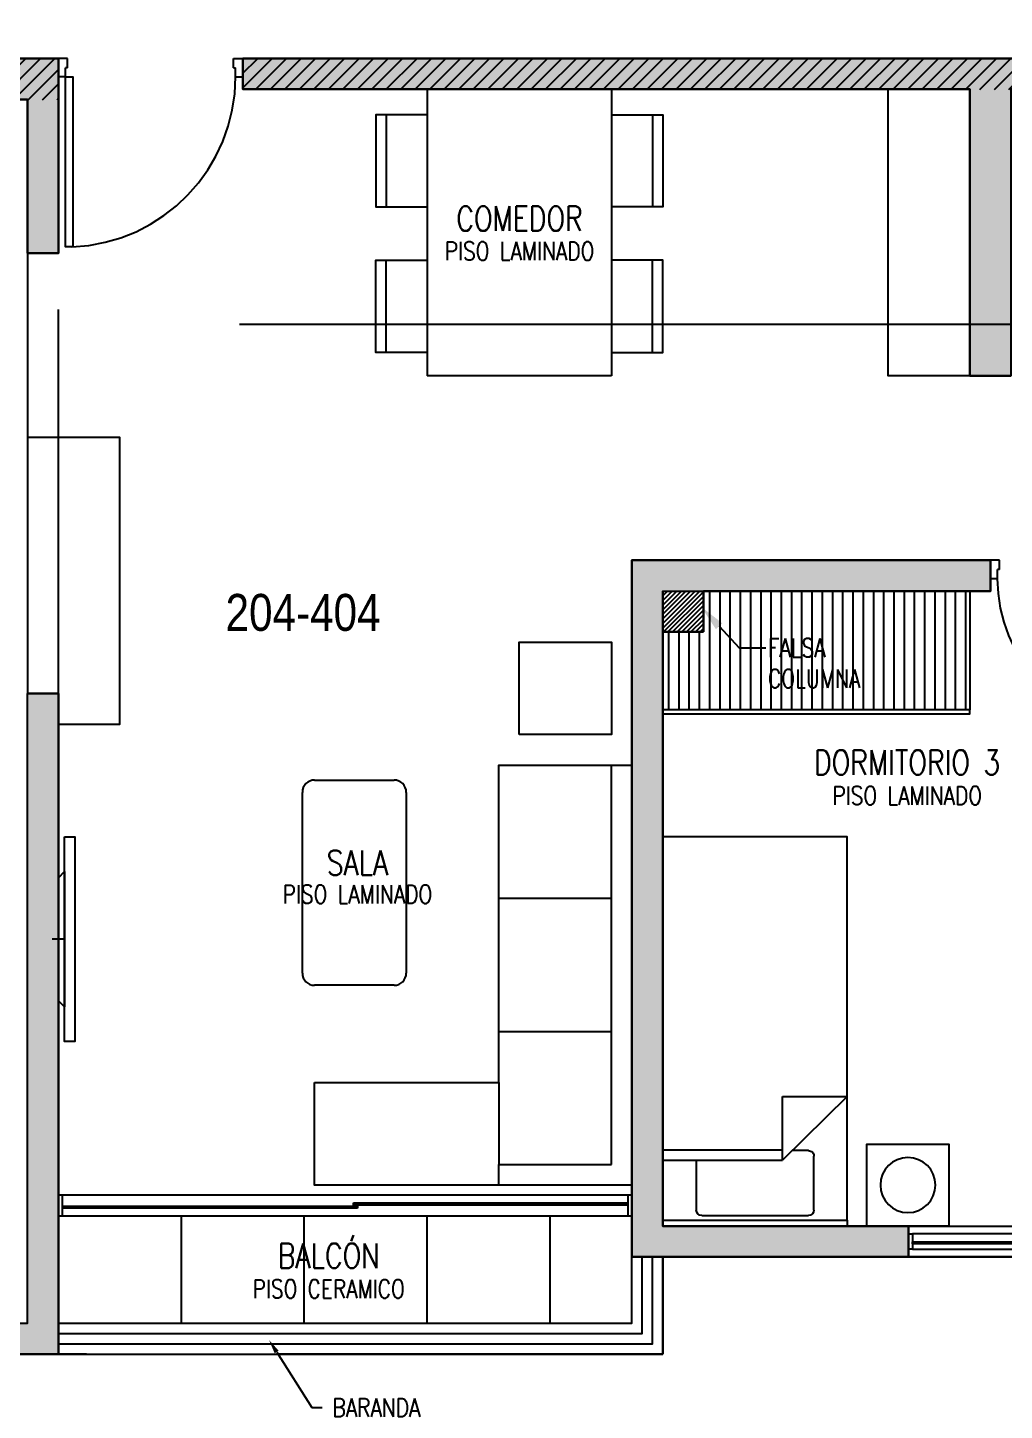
# Model space of a CAD drawing. Header units: millimetres. Extents: x -3 to 53, y -269 to 39.
# Drawn here: x 12 to 16.77, y -16.92 to -10.17 of the extents above; entities that cross this region are included whole.
import ezdxf
from ezdxf import colors
from ezdxf.entities.mleader import LeaderData, LeaderLine
from ezdxf.enums import TextEntityAlignment as Align
from ezdxf.math import Vec2, Vec3

# ---------------------------------------------------------------- set-up
doc = ezdxf.new("R2010")
doc.units = ezdxf.units.MM
doc.header["$LTSCALE"] = 15
doc.linetypes.add('CENTER', pattern=[2, 1.25, -0.25, 0.25, -0.25])
doc.linetypes.add('HIDDEN2', pattern=[0.1875, 0.125, -0.0625])
doc.layers.get('0').update_dxf_attribs({"color": 250})
for name, color, linetype in [('A-BARANDAS', 250, 'Continuous'), ('A-CORTE', 250, 'CENTER'), ('A-EST HATCH', 250, 'Continuous'), ('A-EST PLACAS', 250, 'Continuous'), ('A-EST VIGAS', 250, 'HIDDEN2'), ('A-HATCH', 250, 'Continuous'), ('A-MOBILIARIO', 250, 'Continuous'), ('A-MURO BAJO', 251, 'Continuous'), ('A-NUMERACIONDEP', 251, 'Continuous'), ('A-PROYECCIONES', 250, 'HIDDEN2'), ('A-TEXTO-ACABADO PISO', 250, 'Continuous'), ('A-TEXTO-AMBIENTE', 252, 'Continuous'), ('A-TEXTO-INDICACIONES', 250, 'Continuous'), ('DLP_MOBILIARIO FIJO', 250, 'Continuous'), ('MURO CF 60', 250, 'Continuous')]:
    doc.layers.add(name, color=color, linetype=linetype)
doc.layers.add('A-MUROS', color=252, linetype='Continuous', lineweight=30)
doc.styles.add('R80', font='ARIALN.TTF', dxfattribs={"height": 2.03})
doc.styles.add('ROMANS', font='romans.shx', dxfattribs={"width": 0.8})
doc.styles.add('TXT_COTAS', font='romans.shx', dxfattribs={"width": 0.8})
pattern_1 = [(45, (359.99941, -38.84403), (-0.035355339, 0.035355339), [])]

# ---------------------------------------------------------------- blocks, each defined once
blk = doc.blocks.new('EST-P2')
at = {"layer": 'A-EST HATCH'}
h = blk.add_hatch(color=256, dxfattribs=at)
h.dxf.hatch_style = 1
h.paths.add_polyline_path([(-10.5, -10.99), (-10.5, -4.925), (-12, -4.925), (-12, -5.675), (-12.15, -5.675), (-12.15, -4.725), (-10.35, -4.725), (-10.35, -5.6), (-8.85, -5.6), (-8.85, -5.1), (-8.7, -5.1), (-8.7, -5.8), (-10.35, -5.8), (-10.35, -10.99)])
h.paths.add_polyline_path([(-31.6, -0.925), (-30, -0.925), (-30, 2.175), (-31.2, 2.175), (-31.2, 2.325), (-29.85, 2.325), (-29.85, -1.075), (-31.6, -1.075)])
h.paths.add_polyline_path([(-32.4, 2.325), (-32.55, 2.325), (-32.55, -1.075), (-32.4, -1.075)])
h.paths.add_polyline_path([(-37.9, 2.8), (-38.2, 2.8), (-38.2, 2.65), (-38.05, 2.65), (-38.05, -0.425), (-37.9, -0.425)])
h.paths.add_polyline_path([(-34.95, 2.175), (-34.95, -0.925), (-33.35, -0.925), (-33.35, -1.075), (-35.1, -1.075), (-35.1, 2.325), (-33.75, 2.325), (-33.75, 2.175)])
h.paths.add_polyline_path([(-44.2, 2.65), (-44.8, 2.65), (-44.8, 2.8), (-44.05, 2.8), (-44.05, -0.6), (-45.2, -0.6), (-45.2, -0.45), (-44.2, -0.45)])
h.paths.add_polyline_path([(-46, 2.8), (-46, -0.6), (-46.15, -0.6), (-46.15, 2.8)])
h.paths.add_polyline_path([(-46.95, -0.45), (-48.55, -0.45), (-48.55, 2.65), (-47.35, 2.65), (-47.35, 2.8), (-48.7, 2.8), (-48.7, -0.6), (-46.95, -0.6)])
h.paths.add_polyline_path([(-44.2, -10.9), (-44.8, -10.9), (-44.8, -11.05), (-44.05, -11.05), (-44.05, -7.65), (-45.2, -7.65), (-45.2, -7.8), (-44.2, -7.8)])
h.paths.add_polyline_path([(-46, -11.05), (-46, -7.65), (-46.15, -7.65), (-46.15, -11.05)])
h.paths.add_polyline_path([(-46.95, -7.8), (-48.55, -7.8), (-48.55, -10.9), (-47.35, -10.9), (-47.35, -11.05), (-48.7, -11.05), (-48.7, -7.65), (-46.95, -7.65)])
h.paths.add_polyline_path([(-41.35, -7.55), (-41.2, -7.55), (-41.2, -10.9), (-41.05, -10.9), (-41.05, -11.05), (-41.35, -11.05)])
h.paths.add_polyline_path([(-31.6, -7.325), (-30, -7.325), (-30, -10.425), (-31.2, -10.425), (-31.2, -10.575), (-29.85, -10.575), (-29.85, -7.175), (-31.6, -7.175)])
h.paths.add_polyline_path([(-32.4, -10.575), (-32.55, -10.575), (-32.55, -7.175), (-32.4, -7.175)])
h.paths.add_polyline_path([(-37.9, -11.05), (-38.2, -11.05), (-38.2, -10.9), (-38.05, -10.9), (-38.05, -7.825), (-37.9, -7.825)])
h.paths.add_polyline_path([(-34.95, -10.425), (-34.95, -7.325), (-33.35, -7.325), (-33.35, -7.175), (-35.1, -7.175), (-35.1, -10.575), (-33.75, -10.575), (-33.75, -10.425)])
h.paths.add_polyline_path([(-18.45, -0.925), (-20.05, -0.925), (-20.05, 2.175), (-18.85, 2.175), (-18.85, 2.325), (-20.2, 2.325), (-20.2, -1.075), (-18.45, -1.075)])
h.paths.add_polyline_path([(-17.65, 2.325), (-17.5, 2.325), (-17.5, -1.075), (-17.65, -1.075)])
h.paths.add_polyline_path([(-11.85, 2.8), (-11.85, 2.65), (-12, 2.65), (-12, -0.425), (-12.15, -0.425), (-12.15, 2.8)])
h.paths.add_polyline_path([(-15.1, 2.175), (-15.1, -0.925), (-16.7, -0.925), (-16.7, -1.075), (-14.95, -1.075), (-14.95, 2.325), (-16.3, 2.325), (-16.3, 2.175)])
h.paths.add_polyline_path([(-10.35, -2.45), (-8.7, -2.45), (-8.7, -3.15), (-8.85, -3.15), (-8.85, -2.65), (-10.35, -2.65), (-10.35, -3.525), (-12.15, -3.525), (-12.15, -2.575), (-12, -2.575), (-12, -3.325), (-10.5, -3.325), (-10.5, 2.74), (-10.35, 2.74)])
h.paths.add_polyline_path([(-5.85, 2.65), (-5.25, 2.65), (-5.25, 2.8), (-6, 2.8), (-6, -0.6), (-4.85, -0.6), (-4.85, -0.45), (-5.85, -0.45)])
h.paths.add_polyline_path([(-4.05, 2.8), (-4.05, -0.6), (-3.9, -0.6), (-3.9, 2.8)])
h.paths.add_polyline_path([(-3.1, -0.45), (-1.5, -0.45), (-1.5, 2.65), (-2.7, 2.65), (-2.7, 2.8), (-1.35, 2.8), (-1.35, -0.6), (-3.1, -0.6)])
h.paths.add_polyline_path([(-4.05, -11.05), (-4.05, -7.65), (-3.9, -7.65), (-3.9, -11.05)])
h.paths.add_polyline_path([(-3.1, -7.8), (-1.5, -7.8), (-1.5, -10.9), (-2.7, -10.9), (-2.7, -11.05), (-1.35, -11.05), (-1.35, -7.65), (-3.1, -7.65)])
h.paths.add_polyline_path([(-8.7, -7.55), (-8.85, -7.55), (-8.85, -10.9), (-9, -10.9), (-9, -11.05), (-8.7, -11.05)])
h.paths.add_polyline_path([(-18.45, -7.325), (-20.05, -7.325), (-20.05, -10.425), (-18.85, -10.425), (-18.85, -10.575), (-20.2, -10.575), (-20.2, -7.175), (-18.45, -7.175)])
h.paths.add_polyline_path([(-17.65, -10.575), (-17.5, -10.575), (-17.5, -7.175), (-17.65, -7.175)])
h.paths.add_polyline_path([(-12.15, -11.05), (-11.85, -11.05), (-11.85, -10.9), (-12, -10.9), (-12, -7.825), (-12.15, -7.825)])
h.paths.add_polyline_path([(-15.1, -10.425), (-15.1, -7.325), (-16.7, -7.325), (-16.7, -7.175), (-14.95, -7.175), (-14.95, -10.575), (-16.3, -10.575), (-16.3, -10.425)])
h.paths.add_polyline_path([(-39.7, -4.725), (-37.9, -4.725), (-37.9, -5.675), (-38.05, -5.675), (-38.05, -4.925), (-39.55, -4.925), (-39.55, -10.99), (-39.7, -10.99), (-39.7, -5.8), (-41.35, -5.8), (-41.35, -5.1), (-41.2, -5.1), (-41.2, -5.6), (-39.7, -5.6)])
h.paths.add_polyline_path([(-6, -11.05), (-6, -7.65), (-4.85, -7.65), (-4.85, -7.8), (-5.85, -7.8), (-5.85, -10.9), (-5.25, -10.9), (-5.25, -11.05)])
h.paths.add_polyline_path([(-3.0968, -2.7), (-2.95, -2.7), (-2.95, -1.5), (-5.1, -1.5), (-5.1, -1.65), (-4.65, -1.65), (-4.65, -3.25), (-4.45, -3.25), (-4.45, -1.65), (-3.1, -1.65), (-3.1, -2.7)], flags=17)
h.paths.add_polyline_path([(-3.0968, -5.55), (-2.95, -5.55), (-2.95, -6.75), (-5.1, -6.75), (-5.1, -6.6), (-4.65, -6.6), (-4.65, -5), (-4.45, -5), (-4.45, -6.6), (-3.1, -6.6), (-3.1, -5.55)], flags=17)
h.paths.add_polyline_path([(-8.8501, -4.05), (-6, -4.05), (-6, -1.5), (-5.85, -1.5), (-5.85, -4.05), (-3.1, -4.05), (-3.1, -3.45), (-2.95, -3.45), (-2.95, -4.05), (-0.2, -4.05), (-0.2, 0), (0, 0), (0, -8.25), (-0.2, -8.25), (-0.2, -4.2), (-2.95, -4.2), (-2.95, -4.8), (-3.1, -4.8), (-3.1, -4.2), (-5.85, -4.2), (-5.85, -6.75), (-6, -6.75), (-6, -4.2), (-8.8501, -4.2)])
h.paths.add_polyline_path([(-8.7, 2.8), (-8.7, -0.7), (-8.85, -0.7), (-8.85, 2.65), (-9, 2.65), (-9, 2.8)])
h.paths.add_polyline_path([(-39.7, 2.74), (-39.7, -2.45), (-41.35, -2.45), (-41.35, -3.15), (-41.2, -3.15), (-41.2, -2.65), (-39.7, -2.65), (-39.7, -3.525), (-37.9, -3.525), (-37.9, -2.575), (-38.05, -2.575), (-38.05, -3.325), (-39.55, -3.325), (-39.55, 2.74)])
h.paths.add_polyline_path([(-47.1, -4.05), (-49.85, -4.05), (-49.85, 0), (-50.05, 0), (-50.05, -8.25), (-49.85, -8.25), (-49.85, -4.2), (-47.1, -4.2), (-47.1, -4.8), (-46.95, -4.8), (-46.95, -4.2), (-44.2, -4.2), (-44.2, -6.75), (-44.05, -6.75), (-44.05, -4.2), (-41.1999, -4.2), (-41.1999, -4.05), (-44.05, -4.05), (-44.05, -1.5), (-44.2, -1.5), (-44.2, -4.05), (-46.95, -4.05), (-46.95, -3.45), (-47.1, -3.45)])
h.paths.add_polyline_path([(-41.35, 2.8), (-41.05, 2.8), (-41.05, 2.65), (-41.2, 2.65), (-41.2, -0.7), (-41.35, -0.7)])
h.paths.add_polyline_path([(-46.9532, -2.7), (-47.1, -2.7), (-47.1, -1.5), (-44.95, -1.5), (-44.95, -1.65), (-45.4, -1.65), (-45.4, -3.25), (-45.6, -3.25), (-45.6, -1.65), (-46.95, -1.65), (-46.95, -2.7)], flags=17)
h.paths.add_polyline_path([(-46.9532, -5.55), (-47.1, -5.55), (-47.1, -6.75), (-44.95, -6.75), (-44.95, -6.6), (-45.4, -6.6), (-45.4, -5), (-45.6, -5), (-45.6, -6.6), (-46.95, -6.6), (-46.95, -5.55)], flags=17)
h.paths.add_polyline_path([(-26.7, -3.525), (-26.85, -3.525), (-26.85, 0.175), (-26.7, 0.175)])
h.paths.add_polyline_path([(-22.45, -3.525), (-13.05, -3.525), (-13.05, -3.375), (-16.6, -3.375), (-16.6, -1.975), (-16.8, -1.975), (-16.8, -3.375), (-19.7, -3.375), (-19.7, -1.975), (-19.85, -1.975), (-19.85, -3.375), (-22.25, -3.375), (-22.25, -2.125), (-20.6, -2.125), (-20.6, -1.975), (-22.875, -1.975), (-22.875, -2.125), (-22.45, -2.125)])
h.paths.add_polyline_path([(-22.9, -3.525), (-24.9, -3.525), (-24.9, -3.375), (-23.05, -3.375), (-23.05, 0.025), (-24.9, 0.025), (-24.9, 0.175), (-23.05, 0.175), (-23.05, 2.325), (-22.2, 2.325), (-22.2, 2.175), (-22.9, 2.175)])
h.paths.add_polyline_path([(-27.6, -2.125), (-27.6, -3.525), (-37, -3.525), (-37, -3.375), (-33.45, -3.375), (-33.45, -1.975), (-33.25, -1.975), (-33.25, -3.375), (-30.35, -3.375), (-30.35, -1.975), (-30.2, -1.975), (-30.2, -3.375), (-27.8, -3.375), (-27.8, -2.125), (-29.45, -2.125), (-29.45, -1.975), (-27.255, -1.975), (-27.255, -2.125)])
h.paths.add_polyline_path([(-27.23, 2.175), (-27.85, 2.175), (-27.85, 2.325), (-27.03, 2.325), (-27.03, -3.525), (-27.23, -3.525)])
h.paths.add_polyline_path([(-27.03, -6.3), (-27.03, -10.575), (-27.85, -10.575), (-27.85, -10.425), (-27.23, -10.425), (-27.23, -6.3)])
h.paths.add_polyline_path([(-29, -6.275), (-29, -6.125), (-27.23, -6.125), (-27.23, -4.875), (-29.75, -4.875), (-29.75, -6.275), (-29.9, -6.275), (-29.9, -4.875), (-33.25, -4.875), (-33.25, -6.275), (-33.45, -6.275), (-33.45, -4.875), (-37, -4.875), (-37, -4.725), (-27.03, -4.725), (-27.03, -6.275)])
h.paths.add_polyline_path([(-23.05, -6.3), (-23.05, -10.025), (-26.7, -10.025), (-26.7, -7.375), (-24.35, -7.375), (-24.35, -6.825), (-24.05, -6.825), (-24.05, -6.675), (-24.5, -6.675), (-24.5, -7.225), (-26.7, -7.225), (-26.7, -4.875), (-24.05, -4.875), (-24.05, -4.725), (-26.85, -4.725), (-26.85, -10.175), (-23.05, -10.175), (-23.05, -10.575), (-22.2, -10.575), (-22.2, -10.425), (-22.9, -10.425), (-22.9, -6.3)])
h.paths.add_polyline_path([(-21.05, -6.275), (-21.05, -6.125), (-22.85, -6.125), (-22.85, -4.875), (-20.3, -4.875), (-20.3, -6.275), (-20.15, -6.275), (-20.15, -4.875), (-16.8, -4.875), (-16.8, -6.275), (-16.6, -6.275), (-16.6, -4.875), (-13.05, -4.875), (-13.05, -4.725), (-23.05, -4.725), (-23.05, -6.275)])
at = {"layer": 'A-EST PLACAS'}
for points in [[(-39.7, -4.725), (-37.9, -4.725), (-37.9, -5.675), (-38.05, -5.675), (-38.05, -4.925), (-39.55, -4.925), (-39.55, -10.99), (-39.7, -10.99), (-39.7, -5.8), (-41.35, -5.8), (-41.35, -5.1), (-41.2, -5.1), (-41.2, -5.6), (-39.7, -5.6)], [(-29, -6.275), (-29, -6.125), (-27.23, -6.125), (-27.23, -4.875), (-29.75, -4.875), (-29.75, -6.275), (-29.9, -6.275), (-29.9, -4.875), (-33.25, -4.875), (-33.25, -6.275), (-33.45, -6.275), (-33.45, -4.875), (-37, -4.875), (-37, -4.725), (-27.03, -4.725), (-27.03, -6.275)], [(-34.95, -10.425), (-34.95, -7.325), (-33.35, -7.325), (-33.35, -7.175), (-35.1, -7.175), (-35.1, -10.575), (-33.75, -10.575), (-33.75, -10.425)], [(-37.9, -11.05), (-38.2, -11.05), (-38.2, -10.9), (-38.05, -10.9), (-38.05, -7.825), (-37.9, -7.825)]]:
    blk.add_lwpolyline(points, close=True, dxfattribs=at)
at = {"layer": 'A-EST VIGAS'}
for p, q in [((-38.05, -5.675), (-38.05, -7.825)), ((-37.9, -7.825), (-37.9, -5.675)), ((-32.55, -10.575), (-33.75, -10.575))]:
    blk.add_line(p, q, dxfattribs=at)
blk.add_lwpolyline([(-34.95, -10.575), (-34.95, -11.0503), (-37.9, -11.0504)], dxfattribs=at)
blk = doc.blocks.new('_Dot')
at = {"color": 0, "linetype": 'ByBlock', "lineweight": -2}
blk.add_line((-0.5, 0), (-1, 0), dxfattribs=at)
at = {"color": 0, "linetype": 'ByBlock', "const_width": 0.5}
blk.add_lwpolyline([(-0.25, 0, 1), (0.25, 0, 1)], format="xyb", close=True, dxfattribs=at)
blk = doc.blocks.new('Cortes-Elev.')
at = {"layer": 'A-CORTE', "linetype": 'CENTER', "ltscale": 0.5}
blk.add_lwpolyline([(-1.966, 27.2284), (51.8601, 27.2284)], dxfattribs=at)
blk = doc.blocks.new('A$C72FD42DB')
for p, q in [((0.3255, 1.4, 0), (1.2255, 1.4, 0)), ((0.3255, 0), (0.3255, 1.4, 0)), ((1.2255, 0), (1.2255, 1.4, 0)), ((0.3255, 0), (1.2255, 0))]:
    blk.add_line(p, q)
for points in [[(0.3255, 1.285), (0.0755, 1.285), (0.0755, 0.835), (0.3255, 0.835)], [(0.1255, 1.285), (0.1255, 0.835)], [(1.2255, 1.285), (1.4755, 1.285), (1.4755, 0.835), (1.2255, 0.835)], [(1.4255, 1.285), (1.4255, 0.835)], [(0.3255, 0.125), (0.0755, 0.125), (0.0755, 0.575), (0.3255, 0.575)], [(0.1255, 0.125), (0.1255, 0.575)], [(1.2255, 0.125), (1.4755, 0.125), (1.4755, 0.575), (1.2255, 0.575)], [(1.4255, 0.125), (1.4255, 0.575)]]:
    blk.add_lwpolyline(points)
blk = doc.blocks.new('A$C4BFA03A9')
for points in [[(0.06, -0.5), (0.11, -0.5), (0.11, 0.5), (0.06, 0.5)], [(0.03, -0.3), (0.06, -0.33), (0.06, 0.33), (0.03, 0.3)]]:
    blk.add_lwpolyline(points, close=True)
at = {"layer": 'A-PROYECCIONES', "ltscale": 0.15}
blk.add_line((0.06, 0), (0, 0), dxfattribs=at)
blk = doc.blocks.new('1 PLAZA')
for p, q in [((-0.2592, -0.0513), (0.2619, -0.0513)), ((-0.2859, -0.3221), (-0.2859, -0.0781)), ((0.2887, -0.0781), (0.2887, -0.3415)), ((-0.45, -0.3221), (0.1356, -0.3221)), ((0.45, -0.6318), (0.1356, -0.3221)), ((0.1356, -0.3221), (0.1356, -0.6318)), ((0.1356, -0.371), (-0.45, -0.371)), ((0.2619, -0.3683), (0.1825, -0.3683)), ((0.1356, -0.6318), (0.45, -0.6318))]:
    blk.add_line(p, q)
at = {"extrusion": (4.49068e-08, -3.60286e-08, 1), "elevation": 0}
blk.add_lwpolyline([(-0.45, -0.0287), (0.45, -0.0287), (0.45, 0), (-0.45, 0)], close=True, dxfattribs=at)
blk.add_lwpolyline([(-0.45, -1.9), (-0.45, -0.0287), (0.45, -0.0287), (0.45, -1.9)], close=True)
for centre, start, end in [((-0.2592, -0.0781), 90, 180), ((0.2619, -0.0781), 0, 90), ((0.2619, -0.3415), 270, 0)]:
    blk.add_arc(centre, 0.0267, start, end)
blk = doc.blocks.new('VELADOR')
blk.add_lwpolyline([(0, 0.4), (0, 0), (0.4, 0), (0.4, 0.4)], close=True)
blk.add_circle((0.2, 0.2), 0.1344)
blk = doc.blocks.new('*U141')
for p, q in [((0.01, 0.755), (0.01, 0.8)), ((0.055, 0.755), (0.01, 0.755)), ((0.1, 0.765), (0.055, 0.765)), ((0.055, 0.755), (0.055, 0.765)), ((0.1, 0.765), (0.1, 0.8)), ((0.055, 0.045), (0.01, 0.045)), ((0.01, 0.045), (0.01, 0)), ((0.055, 0.045), (0.055, 0.035)), ((0.1, 0.035), (0.055, 0.035)), ((0.1, 0.035), (0.1, 0))]:
    blk.add_line(p, q)
blk.add_lwpolyline([(0.83, 0.07), (0.83, 0.035), (0.1, 0.035), (0.1, 0.07)], close=True)
at = {"linetype": 'HIDDEN2'}
blk.add_arc((0.0996, 0.034), 0.731, 2.23015, 89.96723, dxfattribs=at)
blk = doc.blocks.new('VP.120')
at = {"layer": 'A-MURO BAJO'}
for p, q in [((0, 0), (1.2, 0)), ((0, -0.15), (1.2, -0.15))]:
    blk.add_line(p, q, dxfattribs=at)
at = {"layer": 'DLP_MOBILIARIO FIJO', "color": 251}
for p, q in [((0.02, -0.0375), (1.18, -0.0375)), ((1.18, -0.1125), (0.02, -0.1125))]:
    blk.add_line(p, q, dxfattribs=at)
at = {"layer": 'DLP_MOBILIARIO FIJO', "color": 6}
for points in [[(0, -0.1125), (0.02, -0.1125), (0.02, -0.0375), (0, -0.0375)], [(1.2, -0.1125), (1.18, -0.1125), (1.18, -0.0375), (1.2, -0.0375)]]:
    blk.add_lwpolyline(points, close=True, dxfattribs=at)
at = {"layer": 'DLP_MOBILIARIO FIJO', "elevation": 0}
for points in [[(0.61, -0.0625), (0.02, -0.0625), (0.02, -0.0725), (0.61, -0.0725)], [(0.59, -0.0875), (1.18, -0.0875), (1.18, -0.0775), (0.59, -0.0775)]]:
    blk.add_lwpolyline(points, close=True, dxfattribs=at)
blk = doc.blocks.new('*U140')
for p, q in [((0.01, 0.855), (0.01, 0.9)), ((0.1, 0.865), (0.1, 0.9)), ((0.055, 0.855), (0.01, 0.855)), ((0.1, 0.865), (0.055, 0.865)), ((0.055, 0.855), (0.055, 0.865)), ((0.055, 0.045), (0.01, 0.045)), ((0.01, 0.045), (0.01, 0)), ((0.055, 0.045), (0.055, 0.035)), ((0.1, 0.035), (0.055, 0.035)), ((0.1, 0.035), (0.1, 0))]:
    blk.add_line(p, q)
blk.add_lwpolyline([(0.93, 0.07), (0.93, 0.035), (0.1, 0.035), (0.1, 0.07)], close=True)
at = {"linetype": 'HIDDEN2'}
blk.add_arc((0.0995, 0.0339), 0.8311, 2.23015, 89.96723, dxfattribs=at)
blk = doc.blocks.new('SOFA SEC')
for p, q in [((0, 0.65), (0.1, 0.65)), ((0.1, 0.65), (0.1, 0.1)), ((0.5, 0.65), (0.1, 0.65)), ((0.75, 0.65), (0.75, 0.1)), ((1.4, 0.65), (1.4, 0.1)), ((0.1, 0.1), (2.05, 0.1))]:
    blk.add_line(p, q)
blk.add_lwpolyline([(0.5, 1.55), (0.5, 0.65), (2.05, 0.65), (2.05, 0), (0, 0), (0, 1.55)], close=True)
blk = doc.blocks.new('MESA CENTRO')
for p, q in [((-0.1937, 0), (0.1937, 0)), ((-0.2537, -0.9421), (-0.2537, -0.06)), ((0.2537, -0.06), (0.2537, -0.9421)), ((0.1937, -1.0021), (-0.1937, -1.0021))]:
    blk.add_line(p, q)
for centre, start, end in [((-0.1937, -0.06), 90, 180), ((0.1937, -0.06), 0, 90), ((-0.1937, -0.9421), 180, 270), ((0.1937, -0.9421), 270, 0)]:
    blk.add_arc(centre, 0.06, start, end)

msp = doc.modelspace()

# ---------------------------------------------------------------- hatches: boundary and pattern name
at = {"layer": 'A-HATCH'}
h = msp.add_hatch(dxfattribs=at)
h.set_pattern_fill('ANSI31', color=256, scale=0.005)
h.set_pattern_definition([(45, (78.629696, -49.518637), (-0.01122532, 0.01122532), [])])
h.paths.add_polyline_path([(15.1, -13.117), (15.3, -13.117), (15.3, -12.917), (15.1, -12.917)])
h = msp.add_hatch(dxfattribs=at)
h.set_pattern_fill('_USER', color=256, scale=0.6, double=1, pattern_type=0)
h.set_pattern_definition([(360, (12.15, -16.492), (0, 0.6), []), (90, (12.15, -16.492), (-0.6, 4e-17), [])])
h.paths.add_polyline_path([(14.95, -16.492), (14.95, -15.967), (12.15, -15.967), (12.15, -16.492)])
at = {"layer": 'DLP_MOBILIARIO FIJO'}
h = msp.add_hatch(dxfattribs=at)
h.set_pattern_fill('_USER', color=256, scale=0.05, angle=270, pattern_type=0)
h.set_pattern_definition([(270, (16.580003, -13.49701), (0.05, -9e-18), [])])
h.paths.add_polyline_path([(16.58, -13.497), (16.58, -12.917), (15.3, -12.917), (15.3, -13.117), (15.1, -13.117), (15.1, -13.497)])
at = {"layer": 'MURO CF 60'}
h = msp.add_hatch(dxfattribs=at)
h.set_pattern_fill('_USER', color=256, scale=0.05, angle=45, pattern_type=0)
h.set_pattern_definition(pattern_1)
h.paths.add_polyline_path([(12.1494, -10.519), (10.4994, -10.519), (10.4994, -10.319), (12.1494, -10.319)])
h = msp.add_hatch(dxfattribs=at)
h.set_pattern_fill('_USER', color=256, scale=0.05, angle=45, pattern_type=0)
h.set_pattern_definition(pattern_1)
h.paths.add_polyline_path([(13.0494, -10.3191), (20.1494, -10.3191), (20.1494, -10.469), (13.0494, -10.469)])

# ---------------------------------------------------------------- linework, layer by layer
at = {"layer": 'A-BARANDAS'}
for points in [[(12.15, -16.542), (15, -16.542), (15, -16.167)], [(12.15, -16.592), (15.05, -16.592), (15.05, -16.167)]]:
    msp.add_lwpolyline(points, dxfattribs=at)
at = {"layer": 'A-MOBILIARIO', "elevation": 0}
msp.add_lwpolyline([(14.4, -13.617), (14.4, -13.167), (14.85, -13.167), (14.85, -13.617)], close=True, dxfattribs=at)
at = {"layer": 'A-MURO BAJO'}
for p, q in [((14.93, -15.867, 0), (12.17, -15.867, 0)), ((12.17, -15.967, 0), (14.93, -15.967, 0)), ((15.1, -16.642, 0), (15.1, -16.167, 0))]:
    msp.add_line(p, q, dxfattribs=at)
at = {"layer": 'A-MURO BAJO', "elevation": 0}
msp.add_lwpolyline([(16.6, -11.867), (16.2, -11.867), (16.2, -10.467), (16.6, -10.467)], close=True, dxfattribs=at)
for points in [[(12.15, -13.567), (12.45, -13.567), (12.45, -12.167), (12, -12.167), (12, -13.417), (12.15, -13.417), (12.15, -13.517)], [(12.15, -16.642), (15.1, -16.642)]]:
    msp.add_lwpolyline(points, dxfattribs=at)
at = {"layer": 'A-MURO BAJO'}
msp.add_lwpolyline([(12.15, -16.492), (14.95, -16.492), (14.95, -16.167)], dxfattribs=at)
at = {"layer": 'A-MUROS'}
for p, q in [((12.15, -10.317), (10.35, -10.317)), ((12.15, -11.267), (12.15, -10.317)), ((23.02, -10.317), (13.05, -10.317)), ((13.05, -10.467), (13.05, -10.317)), ((12, -10.517), (10.5, -10.517)), ((12, -11.267), (12, -10.517)), ((16.6, -10.467), (13.05, -10.467)), ((16.6, -11.867), (16.6, -10.467)), ((12.15, -11.267), (12, -11.267)), ((16.8, -11.867), (16.6, -11.867)), ((14.95, -16.167), (14.95, -12.767)), ((14.95, -12.767), (16.7, -12.767)), ((16.7, -12.917), (16.7, -12.767)), ((15.3, -12.917), (15.3, -13.117)), ((15.3, -12.917), (16.7, -12.917)), ((15.3, -13.117), (15.1, -13.117)), ((15.1, -16.017), (15.1, -13.117)), ((12, -13.417), (12.15, -13.417)), ((12.15, -13.417), (12.15, -16.642)), ((15.1, -16.017), (16.3, -16.017)), ((16.3, -16.167), (16.3, -16.017)), ((14.95, -16.167), (16.3, -16.167)), ((12.15, -16.642), (11.85, -16.642))]:
    msp.add_line(p, q, dxfattribs=at)
at = {"layer": 'A-PROYECCIONES'}
msp.add_line((12.15, -10.317, 0), (12.15, -10.317, 0), dxfattribs=at)
at = {"layer": 'DLP_MOBILIARIO FIJO'}
msp.add_lwpolyline([(15.1, -12.917), (16.6, -12.917)], dxfattribs=at)
at = {"layer": 'DLP_MOBILIARIO FIJO', "elevation": 0}
for points in [[(15.1, -12.917), (15.1, -13.517), (16.6, -13.517), (16.6, -13.497), (15.1, -13.497)], [(16.58, -13.497), (16.58, -12.917)], [(16.6, -12.917), (16.6, -13.497)]]:
    msp.add_lwpolyline(points, dxfattribs=at)
for points in [[(12.17, -15.867), (12.15, -15.867), (12.15, -15.967), (12.17, -15.967)], [(13.61, -15.9295), (12.17, -15.9295), (12.17, -15.9195), (13.61, -15.9195)], [(13.59, -15.9045), (14.93, -15.9045), (14.93, -15.9145), (13.59, -15.9145)], [(14.95, -15.867), (14.93, -15.867), (14.93, -15.967), (14.95, -15.967)]]:
    msp.add_lwpolyline(points, close=True, dxfattribs=at)

# ---------------------------------------------------------------- block references
msp.add_blockref('EST-P2', (50.05, -5.592))
at = {"xscale": -1, "rotation": 180}
msp.add_blockref('VP.120', (16.3, -16.167, 0), dxfattribs=at)
at = {"layer": 'A-CORTE'}
msp.add_blockref('Cortes-Elev.', (0, -38.842), dxfattribs=at)
at = {"layer": 'A-MOBILIARIO'}
for name, p, rotation in [('*U140', (12.15, -10.307, 0), 270), ('A$C72FD42DB', (15.1755, -10.467, 0), 180), ('SOFA SEC', (14.95, -15.817, 0), 89.99956714789805), ('MESA CENTRO', (13.5947, -13.8399, 0), 359.9999774208889)]:
    msp.add_blockref(name, p, dxfattribs=dict(at, rotation=rotation))
at = {"layer": 'A-MOBILIARIO', "xscale": -1}
for name, p, rotation in [('*U141', (17.5, -12.757, 0), 90), ('A$C4BFA03A9', (12.12, -14.617, 0), 180)]:
    msp.add_blockref(name, p, dxfattribs=dict(at, rotation=rotation))
at = {"layer": 'A-MOBILIARIO', "extrusion": (4.49068e-08, 3.60286e-08, -1), "rotation": 180}
for name, p, zscale in [('1 PLAZA', (-15.55, -16.017, 0), -1.000000000000018), ('VELADOR', (-16.0971, -15.617, 0), -1.000000000000016)]:
    msp.add_blockref(name, p, dxfattribs=dict(at, zscale=zscale))

# ---------------------------------------------------------------- texts
at = {"layer": 'A-TEXTO-ACABADO PISO', "char_height": 0.09, "attachment_point": 2, "rotation": 0.00002, "style": 'ROMANS'}
for width, insert in [(1.20225, (14.4013, -11.2122)), (1.20225, (16.2938, -13.8708)), (1.034523, (13.6099, -14.3523, 0))]:
    msp.add_mtext_dynamic_manual_height_columns('PISO LAMINADO', width=width, gutter_width=12.5, heights=[0], dxfattribs=dict(at, insert=insert))
at = {"layer": 'A-TEXTO-ACABADO PISO', "insert": (13.4697, -16.279), "char_height": 0.09, "attachment_point": 2, "style": 'ROMANS'}
msp.add_mtext_dynamic_manual_height_columns('PISO CERAMICO', width=1.20225, gutter_width=12.5, heights=[0], dxfattribs=at)
at = {"layer": 'A-TEXTO-AMBIENTE', "style": 'ROMANS', "width": 0.8}
for s, p in [('COMEDOR', (14.4012, -11.1586)), ('DORMITORIO 3', (16.2936, -13.8139)), ('SALA', (13.61, -14.3034, 0)), ('BALCÓN', (13.47, -16.2222, 0))]:
    msp.add_text(s, height=0.12, dxfattribs=at).set_placement(p, align=Align.CENTER)

# ---------------------------------------------------------------- leaders
at = {"layer": 'A-NUMERACIONDEP'}
ml = msp.add_multileader_mtext('Standard', dxfattribs=at)
ml.set_content('204-404', color=256, style='R80')
ml.set_leader_properties(color=256)
ml.set_arrow_properties(name='DOT')
ml.build(insert=Vec2(0, 0))
ml.multileader.update_dxf_attribs({"leader_type": 0, "has_text_frame": 1, "text_left_attachment_type": 2, "text_right_attachment_type": 2, "dogleg_length": 0.36, "arrow_head_size": 0.06, "scale": 0.06})
ctx = ml.context
ctx.base_point, ctx.scale, ctx.char_height, ctx.arrow_head_size, ctx.landing_gap_size, ctx.plane_origin = Vec3(12.914, -13.0233), 0.06, 0.18, 0.06, 0.06, Vec3(12.0116, -13.0277)
ctx.left_attachment, ctx.right_attachment, ctx.text_align_type = 2, 2, 1
notes = []
notes.append((ctx, [(0, (1, 1, 0), (13.8664, -13.0233), (-1, 0), 0.0917, [(0, [(14.153, -12.6744)], 0, [])])]))
ctx.mtext.insert, ctx.mtext.width, ctx.mtext.alignment, ctx.mtext.flow_direction = Vec3(13.3444, -12.9314), 0.461923, 2, 5
at = {"layer": 'A-TEXTO-INDICACIONES'}
ml = msp.add_multileader_mtext('Standard', dxfattribs=at)
ml.set_content('FALSA COLUMNA', color=256, style='ROMANS')
ml.set_leader_properties(color=7)
ml.build(insert=Vec2(0, 0))
ml.multileader.update_dxf_attribs({"dogleg_length": 1.3073, "arrow_head_size": 0.13, "scale": 0.1})
ctx = ml.context
ctx.base_point, ctx.scale, ctx.char_height, ctx.arrow_head_size, ctx.landing_gap_size, ctx.plane_origin = Vec3(15.6041, -13.1945), 0.1, 0.09, 0.13, 0.01, Vec3(15.3896, -14.1778)
notes.append((ctx, [(0, (1, 1, 0), (15.4734, -13.1945), (1, 0), 0.1307, [(0, [(15.2874, -12.9935)], 0, [])])]))
ctx.mtext.insert, ctx.mtext.width, ctx.mtext.defined_height, ctx.mtext.flow_direction = Vec3(15.6141, -13.1495), 0.532149, 0.5349, 5
ml = msp.add_multileader_mtext('Standard', dxfattribs=at)
ml.set_content('\\pxsm1;BARANDA \\P\\pt16;H:1.10M', color=256, style='TXT_COTAS')
ml.set_leader_properties(color=256)
ml.build(insert=Vec2(0, 0))
ml.multileader.update_dxf_attribs({"dogleg_length": 0.05, "arrow_head_size": 0.07})
ctx = ml.context
ctx.base_point, ctx.char_height, ctx.arrow_head_size, ctx.landing_gap_size, ctx.plane_origin = Vec3(13.4379, -16.9036), 0.09, 0.07, 0.05, Vec3(13.0283, -16.4865)
notes.append((ctx, [(0, (1, 1, 0), (13.3879, -16.9036), (1, 0), 0.05, [(0, [(13.1781, -16.5732)], 0, [])])]))
ctx.mtext.insert, ctx.mtext.width, ctx.mtext.defined_height, ctx.mtext.flow_direction = Vec3(13.4879, -16.8586), 1.102183, 0.8046, 5
ml = msp.add_multileader_mtext('Standard', dxfattribs=at)
ml.set_content('\\pxsm1,t16;CELOSIA\\PMETALICA', color=256, style='TXT_COTAS')
ml.set_leader_properties(color=256)
ml.build(insert=Vec2(0, 0))
ml.multileader.update_dxf_attribs({"dogleg_length": 0.05, "arrow_head_size": 0.07})
ctx = ml.context
ctx.base_point, ctx.char_height, ctx.arrow_head_size, ctx.landing_gap_size, ctx.plane_origin = Vec3(11.4244, -16.9303), 0.09, 0.07, 0.05, Vec3(11.1066, -17.4)
notes.append((ctx, [(0, (1, 1, 0), (11.3744, -16.9303), (1, 0), 0.05, [(0, [(11.2413, -16.6331)], 0, [])])]))
ctx.mtext.insert, ctx.mtext.width, ctx.mtext.defined_height, ctx.mtext.flow_direction = Vec3(11.4744, -16.8853), 1.024058, 0.5146, 5
for ctx, leaders in notes:
    for number, flags, end, landing, length, lines in leaders:
        leader = LeaderData()
        leader.index, (leader.has_last_leader_line, leader.has_dogleg_vector, leader.attachment_direction) = number, flags
        leader.last_leader_point, leader.dogleg_vector, leader.dogleg_length = Vec3(end), Vec3(landing), length
        for number, points, colour, breaks in lines:
            line = LeaderLine()
            line.index, line.vertices, line.color, line.breaks = number, Vec3.list(points), colors.encode_raw_color(colour), breaks
            leader.lines.append(line)
        ctx.leaders.append(leader)

doc.saveas('drawing.dxf')
